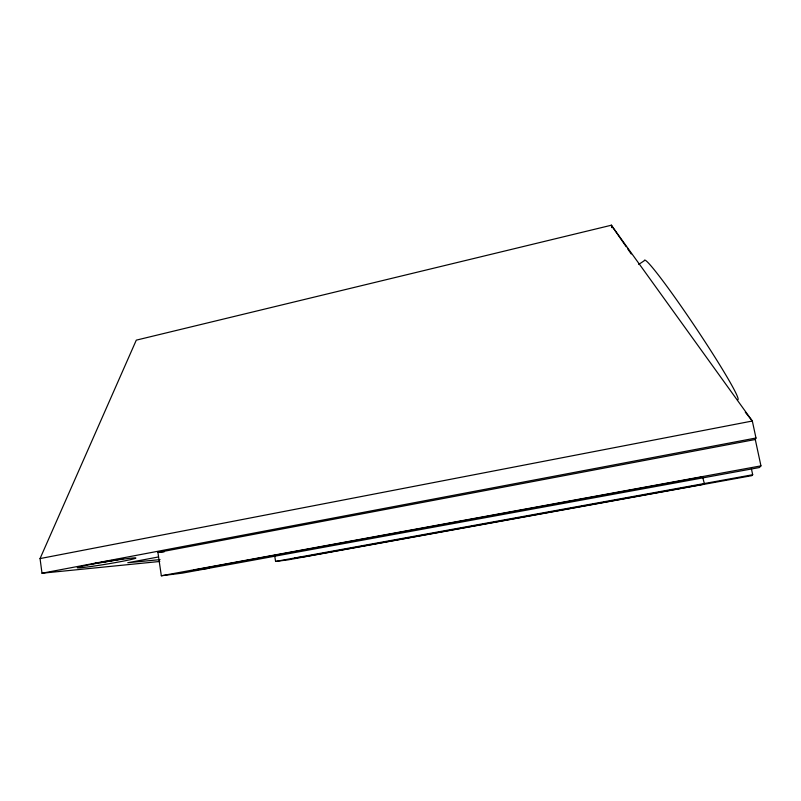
<?xml version="1.0" encoding="UTF-8"?>
<svg xmlns="http://www.w3.org/2000/svg" width="801" height="801" viewBox="0 0 801 801"><rect width="100%" height="100%" fill="white"/><g stroke="black" fill="none" stroke-linecap="round" stroke-linejoin="round"><path stroke-width="1.2" d="M159.789 561.471L42.002 573.226L40.05 558.577L136.29 340.145L611.333 225.231L752.329 421.016L755.984 438.007L755.283 439.499L760.95 465.862L759.398 467.534L182.298 573.136L161.331 575.769L157.927 552.45L755.283 439.499M751.408 468.765L752.69 474.743L751.829 475.654L287.789 559.909L275.584 561.441L274.633 555.443M638.697 264.42L644.374 260.655A83.945 4.956 56.2 0 1 695.008 326.588A83.945 4.956 56.2 0 1 737.671 399.699M40.05 558.577L752.329 421.016L745.31 412.235M42.002 573.226L755.984 438.007M158.388 556.975L127.759 562.733L160.06 559.619M161.331 575.769L760.95 465.862M275.584 561.441L752.69 474.743M209.011 568.249L193.502 570.142L702.056 476.975L702.787 477.897M294.598 557.987L303.579 556.875L704.48 484.074L702.757 477.546M157.927 552.45L164.055 551.939M611.814 227.604L611.333 225.231L626.242 246.788M627.664 248.831L631.218 253.967M611.333 225.231L612.254 227.514M123.384 558.637A29.607 1.262 -9.3 0 1 120.881 559.118M118.688 559.529A29.607 1.262 -9.3 0 1 115.204 560.159M114.012 560.37A29.607 1.262 -9.3 0 1 100.445 562.612M99.234 562.793A29.607 1.262 -9.3 0 1 92.265 563.824M117.196 559.448A21.927 0.931 -9.3 0 1 115.224 559.809M112.09 560.38A21.927 0.931 -9.3 0 1 109.917 560.75M106.593 561.311A21.927 0.931 -9.3 0 1 101.076 562.182M97.902 562.662A21.927 0.931 -9.3 0 1 95.89 562.943M91.554 566.417A29.617 1.202 -9.4 0 0 135.81 558.117A29.617 1.202 -9.4 0 0 92.395 564.164A29.617 1.202 -9.4 0 0 91.554 566.417"/></g></svg>
